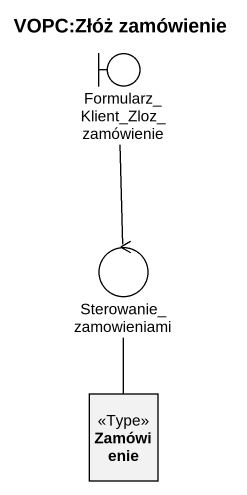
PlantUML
@startuml
title VOPC:Złóż zamówienie
allowmixing
hide circle
hide empty members
boundary "Formularz_Klient_Zloz_zamówienie" as Formularz_Klient_Zloz
control Sterowanie_zamowieniami
class Zamówienie <<Type>>
Sterowanie_zamowieniami -up- Formularz_Klient_Zloz
Zamówienie -up- Sterowanie_zamowieniami
@enduml
